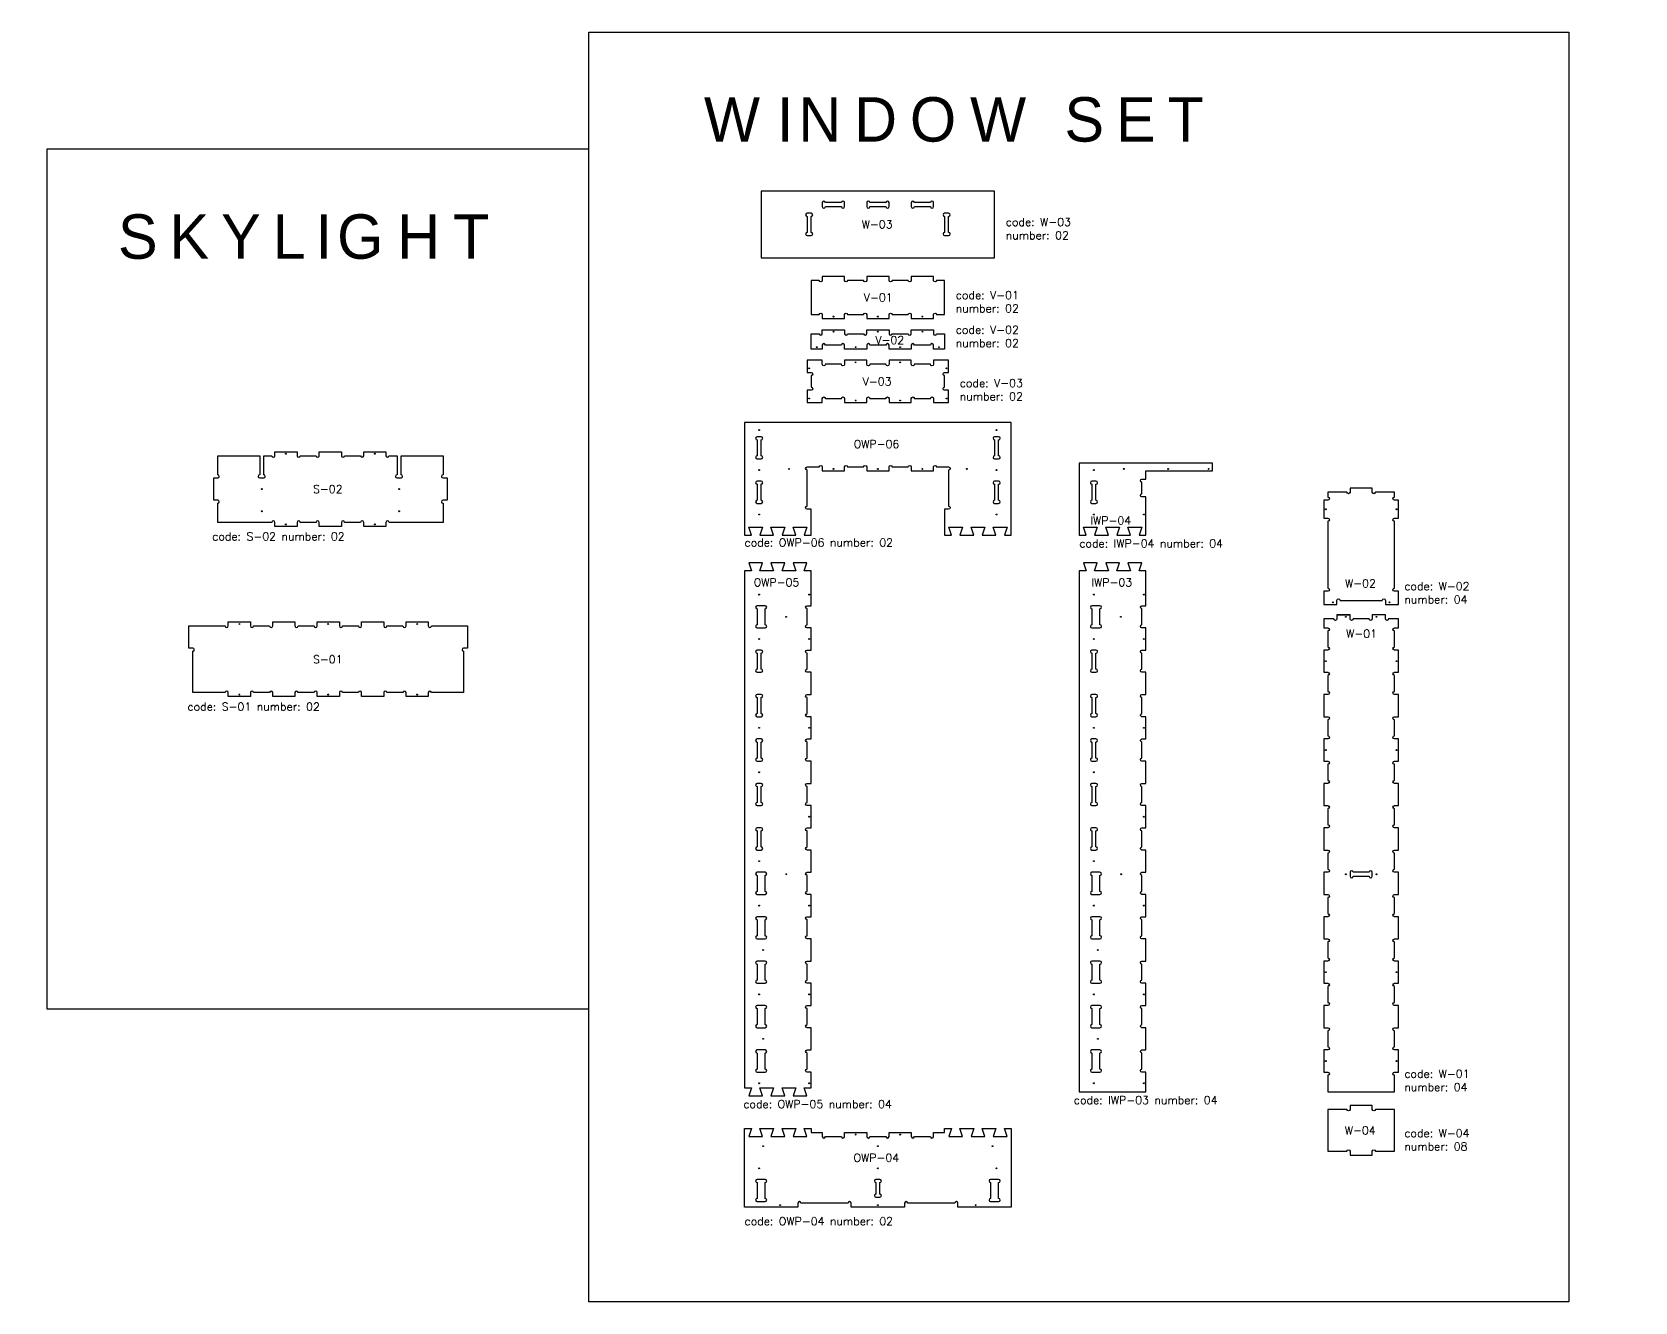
# Model space of a CAD drawing. Header units: millimetres. Extents: x -2063935 to 28085, y -14264 to 11271.
# Drawn here: x 6974 to 14186, y -4945 to 772 of the extents above; entities that cross this region are included whole.
import ezdxf
from ezdxf import colors
from ezdxf.entities.mleader import LeaderData, LeaderLine
from ezdxf.math import Vec2, Vec3

# ---------------------------------------------------------------- set-up
doc = ezdxf.new("R2010")
doc.units = ezdxf.units.MM
for name, color, linetype in [('codes', 1, 'Continuous'), ('collection', 9, 'Continuous'), ('drill holes d4mm x 50mm screws', 3, 'Continuous'), ('holes d12mm for bolts d10mm', 6, 'Continuous'), ('text', 4, 'Continuous')]:
    doc.layers.add(name, color=color, linetype=linetype)
doc.styles.get("Standard").update_dxf_attribs({"font": 'romans.shx'})

msp = doc.modelspace()

# ---------------------------------------------------------------- linework, layer by layer
at = {"color": 2}
msp.add_lwpolyline([(10254.71191, 56.13641), (10254.71191, -243.86359), (11304.71191, -243.86359), (11304.71191, 56.13641)], close=True, dxfattribs=at)
for points in [[(10529.71191, 4.13641), (10529.71191, -13.86359, 1), (10543.71191, -13.86359), (10615.71191, -13.86359, 1), (10629.71191, -13.86359), (10629.71191, 4.13641, 1), (10615.71191, 4.13641), (10543.71191, 4.13641, 1)], [(10729.71191, 4.13641), (10729.71191, -13.86359, 1), (10743.71191, -13.86359), (10815.71191, -13.86359, 1), (10829.71191, -13.86359), (10829.71191, 4.13641, 1), (10815.71191, 4.13641), (10743.71191, 4.13641, 1)], [(10929.71191, 4.13641), (10929.71191, -13.86359, 1), (10943.71191, -13.86359), (11015.71191, -13.86359, 1), (11029.71191, -13.86359), (11029.71191, 4.13641, 1), (11015.71191, 4.13641), (10943.71191, 4.13641, 1)], [(10461.71191, -143.86359), (10479.71191, -143.86359, 1), (10479.71191, -129.86359), (10479.71191, -57.86359, 1), (10479.71191, -43.86359), (10461.71191, -43.86359, 1), (10461.71191, -57.86359), (10461.71191, -129.86359, 1)], [(11079.71191, -143.86359), (11097.71191, -143.86359, 1), (11097.71191, -129.86359), (11097.71191, -57.86359, 1), (11097.71191, -43.86359), (11079.71191, -43.86359, 1), (11079.71191, -57.86359), (11079.71191, -129.86359, 1)], [(11029.7119, -1203.95882), (11029.7119, -1185.95882, -1), (11043.7119, -1185.95882), (11097.7119, -1185.95882, -1), (11097.7119, -1199.95882), (11097.7119, -1361.95882, -1), (11097.7119, -1375.95882), (11079.71191, -1375.95882), (11079.71191, -1492.95882), (11110.71191, -1492.95882), (11098.71191, -1456.95882), (11160.71191, -1456.95882), (11148.71191, -1492.95882), (11210.71191, -1492.95882), (11198.71191, -1456.95882), (11260.71191, -1456.95882), (11248.71191, -1492.95882), (11310.71191, -1492.95882), (11298.71191, -1456.95882), (11360.71191, -1456.95882), (11348.71191, -1492.95882), (11379.71191, -1492.95882), (11379.71191, -985.36143), (10179.71191, -985.36143), (10179.71191, -1492.95882), (10210.71191, -1492.95882), (10198.71191, -1456.95882), (10260.71191, -1456.95882), (10248.71191, -1492.95882), (10310.71191, -1492.95882), (10298.71191, -1456.95882), (10360.71191, -1456.95882), (10348.71191, -1492.95882), (10410.71191, -1492.95882), (10398.71191, -1456.95882), (10460.71191, -1456.95882), (10448.71191, -1492.95882), (10479.71191, -1492.95882), (10479.71191, -1375.95882), (10461.71191, -1375.95882, -1), (10461.71191, -1361.95882), (10461.71191, -1199.95882, -1), (10461.71191, -1185.95882), (10515.71191, -1185.95882, -1), (10529.71191, -1185.95882), (10529.71191, -1203.95882), (10629.71191, -1203.95882), (10629.71191, -1185.95882, -1), (10643.71191, -1185.95882), (10715.71191, -1185.95882, -1), (10729.71191, -1185.95882), (10729.71191, -1203.95882), (10829.71191, -1203.95882), (10829.71191, -1185.95882, -1), (10843.71191, -1185.95882), (10915.71191, -1185.95882, -1), (10929.71191, -1185.95882), (10929.71191, -1203.95882)], [(10236.71191, -1149.95882), (10254.71191, -1149.95882, 1), (10254.71191, -1135.95882), (10254.71191, -1063.95882, 1), (10254.71191, -1049.95882), (10236.71191, -1049.95882, 1), (10236.71191, -1063.95882), (10236.71191, -1135.95882, 1)], [(11304.71191, -1149.95882), (11322.71191, -1149.95882, 1), (11322.71191, -1135.95882), (11322.71191, -1063.95882, 1), (11322.71191, -1049.95882), (11304.71191, -1049.95882, 1), (11304.71191, -1063.95882), (11304.71191, -1135.95882, 1)], [(8566.03948, -1117.5505), (8566.03948, -1135.5505, 1), (8580.03948, -1135.5505), (8616.24974, -1135.5505), (8616.24974, -1221.5505, 1), (8616.24974, -1235.5505), (8634.24974, -1235.5505, 1), (8634.24974, -1221.5505), (8634.24974, -1135.5505), (8823.24974, -1135.5505), (8823.24974, -1221.5505, 1), (8823.24974, -1235.5505), (8841.24974, -1235.5505), (8841.24974, -1335.5505), (8823.24974, -1335.5505, 1), (8823.24974, -1349.5505), (8823.24974, -1435.5505), (8580.24974, -1435.5505, 1), (8566.24974, -1435.5505), (8566.24974, -1453.5505), (8466.24974, -1453.5505), (8466.24974, -1435.5505, 1), (8452.24974, -1435.5505), (8380.24974, -1435.5505, 1), (8366.24974, -1435.5505), (8366.24974, -1453.5505), (8266.24974, -1453.5505), (8266.24974, -1435.5505, 1), (8252.24974, -1435.5505), (8180.24974, -1435.5505, 1), (8166.24974, -1435.5505), (8166.24974, -1453.5505), (8066.24974, -1453.5505), (8066.24974, -1435.5505, 1), (8052.24974, -1435.5505), (7809.24974, -1435.5505), (7809.24974, -1349.5505, 1), (7809.24974, -1335.5505), (7791.24974, -1335.5505), (7791.24974, -1235.5505), (7809.24974, -1235.5505, 1), (7809.24974, -1221.5505), (7809.24974, -1135.5505), (7998.24974, -1135.5505), (7998.24974, -1221.5505, 1), (7998.24974, -1235.5505), (8016.24974, -1235.5505, 1), (8016.24974, -1221.5505), (8016.24974, -1135.5505), (8052.24974, -1135.5505, 1), (8066.24974, -1135.5505), (8066.24974, -1117.5505), (8166.24974, -1117.5505), (8166.24974, -1135.5505, 1), (8180.24974, -1135.5505), (8252.24974, -1135.5505, 1), (8266.24974, -1135.5505), (8266.24974, -1117.5505), (8366.24974, -1117.5505), (8366.24974, -1135.5505, 1), (8380.24974, -1135.5505), (8452.24974, -1135.5505, 1), (8466.24974, -1135.5505), (8466.24974, -1117.5505), (8566.24974, -1117.5505)], [(11985.8832, -1203.95882), (12285.8832, -1203.95882), (12285.8832, -1168.95882), (11685.8832, -1168.95882), (11685.8832, -1492.95882), (11716.8832, -1492.95882), (11704.8832, -1456.95882), (11766.8832, -1456.95882), (11754.8832, -1492.95882), (11816.8832, -1492.95882), (11804.8832, -1456.95882), (11866.8832, -1456.95882), (11854.8832, -1492.95882), (11916.8832, -1492.95882), (11904.8832, -1456.95882), (11966.8832, -1456.95882), (11954.8832, -1492.95882), (11985.8832, -1492.95882), (11985.8832, -1320.95882), (11967.8832, -1320.95882, -1), (11967.8832, -1306.95882), (11967.8832, -1254.95882, -1), (11967.8832, -1240.95882), (11985.8832, -1240.95882)], [(10236.71191, -1349.95882), (10254.71191, -1349.95882, 1), (10254.71191, -1335.95882), (10254.71191, -1263.95882, 1), (10254.71191, -1249.95882), (10236.71191, -1249.95882, 1), (10236.71191, -1263.95882), (10236.71191, -1335.95882, 1)], [(11304.71191, -1349.95882), (11322.71191, -1349.95882, 1), (11322.71191, -1335.95882), (11322.71191, -1263.95882, 1), (11322.71191, -1249.95882), (11304.71191, -1249.95882, 1), (11304.71191, -1263.95882), (11304.71191, -1335.95882, 1)], [(11742.8832, -1349.95882), (11760.8832, -1349.95882, 1), (11760.8832, -1335.95882), (11760.8832, -1263.95882, 1), (11760.8832, -1249.95882), (11742.8832, -1249.95882, 1), (11742.8832, -1263.95882), (11742.8832, -1335.95882, 1)], [(10236.71191, -1910.37969), (10272.71191, -1910.37969, 1), (10272.71191, -1896.37969), (10272.71191, -1824.37969, 1), (10272.71191, -1810.37969), (10236.71191, -1810.37969, 1), (10236.71191, -1824.37969), (10236.71191, -1896.37969, 1)], [(11742.8832, -1910.37969), (11778.8832, -1910.37969, 1), (11778.8832, -1896.37969), (11778.8832, -1824.37969, 1), (11778.8832, -1810.37969), (11742.8832, -1810.37969, 1), (11742.8832, -1824.37969), (11742.8832, -1896.37969, 1)], [(8356.72789, -1883.81904), (8356.72789, -1901.81904, 1), (8370.72789, -1901.81904), (8442.72789, -1901.81904, 1), (8456.72789, -1901.81904), (8456.72789, -1883.81904), (8556.72789, -1883.81904), (8556.72789, -1901.81904, 1), (8570.72789, -1901.81904), (8642.72789, -1901.81904, 1), (8656.72789, -1901.81904), (8656.72789, -1883.81904), (8756.72789, -1883.81904), (8756.72789, -1901.81904, 1), (8770.72789, -1901.81904), (8933.72789, -1901.81904), (8933.72789, -2001.81904), (8915.72789, -2001.81904, 1), (8915.72789, -2015.81904), (8915.72789, -2201.81904), (8770.72789, -2201.81904, 1), (8756.72789, -2201.81904), (8756.72789, -2219.81904), (8656.72789, -2219.81904), (8656.72789, -2201.81904, 1), (8642.72789, -2201.81904), (8570.72789, -2201.81904, 1), (8556.72789, -2201.81904), (8556.72789, -2219.81904), (8456.72789, -2219.81904), (8456.72789, -2201.81904, 1), (8442.72789, -2201.81904), (8370.72789, -2201.81904, 1), (8356.72789, -2201.81904), (8356.72789, -2219.81904), (8256.72789, -2219.81904), (8256.72789, -2201.81904, 1), (8242.72789, -2201.81904), (8170.72789, -2201.81904, 1), (8156.72789, -2201.81904), (8156.72789, -2219.81904), (8056.72789, -2219.81904), (8056.72789, -2201.81904, 1), (8042.72789, -2201.81904), (7970.72789, -2201.81904, 1), (7956.72789, -2201.81904), (7956.72789, -2219.81904), (7856.72789, -2219.81904), (7856.72789, -2201.81904, 1), (7842.72789, -2201.81904), (7697.72789, -2201.81904), (7697.72789, -2015.81904, 1), (7697.72789, -2001.81904), (7679.72789, -2001.81904), (7679.72789, -1901.81904), (7842.72789, -1901.81904, 1), (7856.72789, -1901.81904), (7856.72789, -1883.81904), (7956.72789, -1883.81904), (7956.72789, -1901.81904, 1), (7970.72789, -1901.81904), (8042.72789, -1901.81904, 1), (8056.72789, -1901.81904), (8056.72789, -1883.81904), (8156.72789, -1883.81904), (8156.72789, -1901.81904, 1), (8170.72789, -1901.81904), (8242.72789, -1901.81904, 1), (8256.72789, -1901.81904), (8256.72789, -1883.81904), (8356.72789, -1883.81904)], [(10236.71191, -2110.37969), (10254.71191, -2110.37969, 1), (10254.71191, -2096.37969), (10254.71191, -2024.37969, 1), (10254.71191, -2010.37969), (10236.71191, -2010.37969, 1), (10236.71191, -2024.37969), (10236.71191, -2096.37969, 1)], [(11742.8832, -2110.37969), (11760.8832, -2110.37969, 1), (11760.8832, -2096.37969), (11760.8832, -2024.37969, 1), (11760.8832, -2010.37969), (11742.8832, -2010.37969, 1), (11742.8832, -2024.37969), (11742.8832, -2096.37969, 1)], [(10236.71191, -2310.37969), (10254.71191, -2310.37969, 1), (10254.71191, -2296.37969), (10254.71191, -2224.37969, 1), (10254.71191, -2210.37969), (10236.71191, -2210.37969, 1), (10236.71191, -2224.37969), (10236.71191, -2296.37969, 1)], [(11742.8832, -2310.37969), (11760.8832, -2310.37969, 1), (11760.8832, -2296.37969), (11760.8832, -2224.37969, 1), (11760.8832, -2210.37969), (11742.8832, -2210.37969, 1), (11742.8832, -2224.37969), (11742.8832, -2296.37969, 1)], [(10236.71191, -2510.37969), (10254.71191, -2510.37969, 1), (10254.71191, -2496.37969), (10254.71191, -2424.37969, 1), (10254.71191, -2410.37969), (10236.71191, -2410.37969, 1), (10236.71191, -2424.37969), (10236.71191, -2496.37969, 1)], [(11742.8832, -2510.37969), (11760.8832, -2510.37969, 1), (11760.8832, -2496.37969), (11760.8832, -2424.37969, 1), (11760.8832, -2410.37969), (11742.8832, -2410.37969, 1), (11742.8832, -2424.37969), (11742.8832, -2496.37969, 1)], [(10236.71191, -2710.37969), (10254.71191, -2710.37969, 1), (10254.71191, -2696.37969), (10254.71191, -2624.37969, 1), (10254.71191, -2610.37969), (10236.71191, -2610.37969, 1), (10236.71191, -2624.37969), (10236.71191, -2696.37969, 1)], [(11742.8832, -2710.37969), (11760.8832, -2710.37969, 1), (11760.8832, -2696.37969), (11760.8832, -2624.37969, 1), (11760.8832, -2610.37969), (11742.8832, -2610.37969, 1), (11742.8832, -2624.37969), (11742.8832, -2696.37969, 1)], [(10236.71191, -2910.37969), (10254.71191, -2910.37969, 1), (10254.71191, -2896.37969), (10254.71191, -2824.37969, 1), (10254.71191, -2810.37969), (10236.71191, -2810.37969, 1), (10236.71191, -2824.37969), (10236.71191, -2896.37969, 1)], [(11742.8832, -2910.37969), (11760.8832, -2910.37969, 1), (11760.8832, -2896.37969), (11760.8832, -2824.37969, 1), (11760.8832, -2810.37969), (11742.8832, -2810.37969, 1), (11742.8832, -2824.37969), (11742.8832, -2896.37969, 1)], [(10236.71191, -3110.37969), (10272.71191, -3110.37969, 1), (10272.71191, -3096.37969), (10272.71191, -3024.37969, 1), (10272.71191, -3010.37969), (10236.71191, -3010.37969, 1), (10236.71191, -3024.37969), (10236.71191, -3096.37969, 1)], [(11742.8832, -3110.37969), (11778.8832, -3110.37969, 1), (11778.8832, -3096.37969), (11778.8832, -3024.37969, 1), (11778.8832, -3010.37969), (11742.8832, -3010.37969, 1), (11742.8832, -3024.37969), (11742.8832, -3096.37969, 1)], [(12904.14509, -3010.37969), (12904.14509, -3028.37969, 1), (12918.14509, -3028.37969), (12990.14509, -3028.37969, 1), (13004.14509, -3028.37969), (13004.14509, -3010.37969, 1), (12990.14509, -3010.37969), (12918.14509, -3010.37969, 1)], [(10236.71191, -3310.37969), (10272.71191, -3310.37969, 1), (10272.71191, -3296.37969), (10272.71191, -3224.37969, 1), (10272.71191, -3210.37969), (10236.71191, -3210.37969, 1), (10236.71191, -3224.37969), (10236.71191, -3296.37969, 1)], [(11742.8832, -3310.37969), (11778.8832, -3310.37969, 1), (11778.8832, -3296.37969), (11778.8832, -3224.37969, 1), (11778.8832, -3210.37969), (11742.8832, -3210.37969, 1), (11742.8832, -3224.37969), (11742.8832, -3296.37969, 1)], [(10236.71191, -3510.37969), (10272.71191, -3510.37969, 1), (10272.71191, -3496.37969), (10272.71191, -3424.37969, 1), (10272.71191, -3410.37969), (10236.71191, -3410.37969, 1), (10236.71191, -3424.37969), (10236.71191, -3496.37969, 1)], [(11742.8832, -3510.37969), (11778.8832, -3510.37969, 1), (11778.8832, -3496.37969), (11778.8832, -3424.37969, 1), (11778.8832, -3410.37969), (11742.8832, -3410.37969, 1), (11742.8832, -3424.37969), (11742.8832, -3496.37969, 1)], [(10236.71191, -3710.37969), (10272.71191, -3710.37969, 1), (10272.71191, -3696.37969), (10272.71191, -3624.37969, 1), (10272.71191, -3610.37969), (10236.71191, -3610.37969, 1), (10236.71191, -3624.37969), (10236.71191, -3696.37969, 1)], [(11742.8832, -3710.37969), (11778.8832, -3710.37969, 1), (11778.8832, -3696.37969), (11778.8832, -3624.37969, 1), (11778.8832, -3610.37969), (11742.8832, -3610.37969, 1), (11742.8832, -3624.37969), (11742.8832, -3696.37969, 1)], [(10236.71191, -3910.37969), (10272.71191, -3910.37969, 1), (10272.71191, -3896.37969), (10272.71191, -3824.37969, 1), (10272.71191, -3810.37969), (10236.71191, -3810.37969, 1), (10236.71191, -3824.37969), (10236.71191, -3896.37969, 1)], [(11742.8832, -3910.37969), (11778.8832, -3910.37969, 1), (11778.8832, -3896.37969), (11778.8832, -3824.37969, 1), (11778.8832, -3810.37969), (11742.8832, -3810.37969, 1), (11742.8832, -3824.37969), (11742.8832, -3896.37969, 1)], [(13104.14509, -4077.75738), (13018.14509, -4077.75738, -1), (13004.14509, -4077.75738), (13004.14509, -4059.75738), (12904.14509, -4059.75738), (12904.14509, -4077.75738, -1), (12890.14509, -4077.75738), (12804.14509, -4077.75738), (12804.14509, -4266.75738), (12890.14509, -4266.75738, -1), (12904.14509, -4266.75738), (12904.14509, -4284.75738), (13004.14509, -4284.75738), (13004.14509, -4266.75738, -1), (13018.14509, -4266.75738), (13104.14509, -4266.75738)], [(10236.71191, -4493.29893), (10272.71191, -4493.29893, 1), (10272.71191, -4479.29893), (10272.71191, -4407.29893, 1), (10272.71191, -4393.29893), (10236.71191, -4393.29893, 1), (10236.71191, -4407.29893), (10236.71191, -4479.29893, 1)], [(10770.71191, -4473.29893), (10788.71191, -4473.29893, 1), (10788.71191, -4459.29893), (10788.71191, -4407.29893, 1), (10788.71191, -4393.29893), (10770.71191, -4393.29893, 1), (10770.71191, -4407.29893), (10770.71191, -4459.29893, 1)], [(11286.71191, -4493.29893), (11322.71191, -4493.29893, 1), (11322.71191, -4479.29893), (11322.71191, -4407.29893, 1), (11322.71191, -4393.29893), (11286.71191, -4393.29893, 1), (11286.71191, -4407.29893), (11286.71191, -4479.29893, 1)]]:
    msp.add_lwpolyline(points, format="xyb", close=True, dxfattribs=at)
for points in [[(10829.7119, -517.88921), (10829.7119, -499.88921, -1), (10843.7119, -499.88921), (10915.7119, -499.8892, -1), (10929.7119, -499.8892), (10929.7119, -517.8892), (11029.7119, -517.88921), (11029.7119, -499.88921, -1), (11043.7119, -499.88921), (11079.7119, -499.88921), (11079.7119, -345.93007), (11043.7119, -345.93007, -1), (11029.7119, -345.93007), (11029.7119, -327.93007), (10929.7119, -327.93006), (10929.7119, -345.93006, -1), (10915.7119, -345.93006), (10843.7119, -345.93006, -1), (10829.7119, -345.93006), (10829.7119, -327.93006), (10729.7119, -327.93007), (10729.7119, -345.93007, -1), (10715.7119, -345.93007), (10643.7119, -345.93007, -1), (10629.7119, -345.93007), (10629.7119, -327.93007), (10529.7119, -327.93007), (10529.7119, -345.93007, -1), (10515.7119, -345.93007), (10479.7119, -345.93007), (10479.7119, -499.88921), (10515.71191, -499.88921, -1), (10529.71191, -499.88921), (10529.71191, -517.88921), (10629.7119, -517.88921), (10629.7119, -499.88921, -1), (10643.7119, -499.88921), (10715.7119, -499.88921, -1), (10729.7119, -499.88921), (10729.7119, -517.88921), (10829.7119, -517.88921)], [(10529.71191, -655.88921), (10479.71191, -655.88921), (10479.71191, -585.88921), (10515.71191, -585.88921, 1), (10529.71191, -585.88921), (10529.71191, -567.88921), (10629.71191, -567.88921), (10629.71191, -585.88921, 1), (10643.71191, -585.88921), (10715.7119, -585.88921, 1), (10729.7119, -585.88921), (10729.7119, -567.88921), (10829.71191, -567.88921), (10829.71191, -585.88921, 1), (10843.71191, -585.88921), (10915.7119, -585.88921, 1), (10929.7119, -585.88921), (10929.7119, -567.88921), (11029.7119, -567.88921), (11029.7119, -585.88921, 1), (11043.7119, -585.88921), (11079.71191, -585.88921), (11079.71191, -655.88921), (11029.71191, -655.88921), (11029.71191, -637.88921, 1), (11015.71191, -637.88921), (10943.71191, -637.88921, 1), (10929.71191, -637.88921), (10929.71191, -655.88921), (10829.71191, -655.88921), (10829.71191, -637.88921, 1), (10815.71191, -637.88921), (10743.71191, -637.88921, 1), (10729.71191, -637.88921), (10729.71191, -655.88921), (10629.71191, -655.88921), (10629.71191, -637.88921, 1), (10615.71191, -637.88921), (10543.71191, -637.88921, 1), (10529.71191, -637.88921), (10529.71191, -655.88921)], [(10629.71191, -705.88921), (10629.71191, -723.88921, -1), (10615.71191, -723.88921), (10543.71191, -723.88921, -1), (10529.71191, -723.88921), (10529.71191, -705.88921), (10461.71191, -705.88921), (10461.71191, -760.88921), (10479.71191, -760.88921, -1), (10479.71191, -774.88921), (10479.71191, -826.88921, -1), (10479.71191, -840.88921), (10461.71191, -840.88921), (10461.71191, -895.88921), (10529.71191, -895.88921), (10529.71191, -877.88921, -1), (10543.71191, -877.88921), (10615.71191, -877.88921, -1), (10629.71191, -877.88921), (10629.71191, -895.88921), (10729.71191, -895.88921), (10729.71191, -877.88921, -1), (10743.71191, -877.88921), (10815.71191, -877.88921, -1), (10829.71191, -877.88921), (10829.71191, -895.88921), (10929.71191, -895.88921), (10929.71191, -877.88921, -1), (10943.71191, -877.88921), (11015.71191, -877.88921, -1), (11029.71191, -877.88921), (11029.71191, -895.88921), (11097.7119, -895.88921), (11097.7119, -840.88921), (11079.7119, -840.88921, -1), (11079.7119, -826.88921), (11079.7119, -774.88921, -1), (11079.7119, -760.88921), (11097.7119, -760.88921), (11097.7119, -705.88921), (11029.71191, -705.88921), (11029.71191, -723.88921, -1), (11015.71191, -723.88921), (10943.71191, -723.88921, -1), (10929.71191, -723.88921), (10929.71191, -705.88921), (10829.71191, -705.88921), (10829.71191, -723.88921, -1), (10815.71191, -723.88921), (10743.71191, -723.88921, -1), (10729.71191, -723.88921), (10729.71191, -705.88921), (10629.71191, -705.88921)], [(12786.14509, -1416.37969), (12804.14509, -1416.37969, -1), (12804.14509, -1430.37969), (12804.14509, -1731.37969, -1), (12804.14509, -1745.37969), (12786.14509, -1745.37969), (12786.14509, -1804.37969), (12845.14509, -1804.37969), (12845.14509, -1786.37969, -1), (12859.14509, -1786.37969), (13049.14509, -1786.37969, -1), (13063.14509, -1786.37969), (13063.14509, -1804.37969), (13122.14509, -1804.37969), (13122.14509, -1745.37969), (13104.14509, -1745.37969, -1), (13104.14509, -1731.37969), (13104.14509, -1430.37969, -1), (13104.14509, -1416.37969), (13122.14509, -1416.37969), (13122.14509, -1335.37969), (13104.14509, -1335.37969, -1), (13104.14509, -1321.37969), (13104.14509, -1299.37969), (13018.14509, -1299.37969, -1), (13004.14509, -1299.37969), (13004.14509, -1281.37969), (12904.14509, -1281.37969), (12904.14509, -1299.37969, -1), (12890.14509, -1299.37969), (12804.14509, -1299.37969), (12804.14509, -1321.37969, -1), (12804.14509, -1335.37969), (12786.14509, -1335.37969), (12786.14509, -1416.37969)], [(13122.14509, -1335.37969), (13104.14509, -1335.37969, -1), (13104.14509, -1321.37969), (13104.14509, -1299.37969)], [(10479.71191, -1910.37969), (10461.71191, -1910.37969, -1), (10461.71191, -1896.37969), (10461.71191, -1824.37969, -1), (10461.71191, -1810.37969), (10479.71191, -1810.37969), (10479.71191, -1653.37969), (10448.71191, -1653.37969), (10460.71191, -1617.37969), (10398.71191, -1617.37969), (10410.71191, -1653.37969), (10348.71191, -1653.37969), (10360.71191, -1617.37969), (10298.71191, -1617.37969), (10310.71191, -1653.37969), (10248.71191, -1653.37969), (10260.71191, -1617.37969), (10198.71191, -1617.37969), (10210.71191, -1653.37969), (10179.71191, -1653.37969), (10179.71191, -3981.37969), (10210.71191, -3981.37969), (10198.71191, -4017.37969), (10260.71191, -4017.37969), (10248.71191, -3981.37969), (10310.71191, -3981.37969), (10298.71191, -4017.37969), (10360.71191, -4017.37969), (10348.71191, -3981.37969), (10410.71191, -3981.37969), (10398.71191, -4017.37969), (10460.71191, -4017.37969), (10448.71191, -3981.37969), (10479.71191, -3981.37969), (10479.71191, -3910.37969), (10461.71191, -3910.37969, -1), (10461.71191, -3896.37969), (10461.71191, -3824.37969, -1), (10461.71191, -3810.37969), (10479.71191, -3810.37969), (10479.71191, -3710.37969), (10461.71191, -3710.37969, -1), (10461.71191, -3696.37969), (10461.71191, -3624.37969, -1), (10461.71191, -3610.37969), (10479.71191, -3610.37969), (10479.71191, -3510.37969), (10461.71191, -3510.37969, -1), (10461.71191, -3496.37969), (10461.71191, -3424.37969, -1), (10461.71191, -3410.37969), (10479.71191, -3410.37969), (10479.71191, -3310.37969), (10461.71191, -3310.37969, -1), (10461.71191, -3296.37969), (10461.71191, -3224.37969, -1), (10461.71191, -3210.37969), (10479.71191, -3210.37969), (10479.71191, -3110.37969), (10461.71191, -3110.37969, -1), (10461.71191, -3096.37969), (10461.71191, -3024.37969, -1), (10461.71191, -3010.37969), (10479.71191, -3010.37969), (10479.71191, -2910.37969), (10461.71191, -2910.37969, -1), (10461.71191, -2896.37969), (10461.71191, -2824.37969, -1), (10461.71191, -2810.37969), (10479.71191, -2810.37969), (10479.71191, -2710.37969), (10461.71191, -2710.37969, -1), (10461.71191, -2696.37969), (10461.71191, -2624.37969, -1), (10461.71191, -2610.37969), (10479.71191, -2610.37969), (10479.71191, -2510.37969), (10461.71191, -2510.37969, -1), (10461.71191, -2496.37969), (10461.71191, -2424.37969, -1), (10461.71191, -2410.37969), (10479.71191, -2410.37969), (10479.71191, -2310.37969), (10461.71191, -2310.37969, -1), (10461.71191, -2296.37969), (10461.71191, -2224.37969, -1), (10461.71191, -2210.37969), (10479.71191, -2210.37969), (10479.71191, -2110.37969), (10461.71191, -2110.37969, -1), (10461.71191, -2096.37969), (10461.71191, -2024.37969, -1), (10461.71191, -2010.37969), (10479.71191, -2010.37969), (10479.71191, -1910.37969)], [(11985.8832, -1910.37969), (11967.8832, -1910.37969, -1), (11967.8832, -1896.37969), (11967.8832, -1824.37969, -1), (11967.8832, -1810.37969), (11985.8832, -1810.37969), (11985.8832, -1653.37969), (11954.8832, -1653.37969), (11966.8832, -1617.37969), (11904.8832, -1617.37969), (11916.8832, -1653.37969), (11854.8832, -1653.37969), (11866.8832, -1617.37969), (11804.8832, -1617.37969), (11816.8832, -1653.37969), (11754.8832, -1653.37969), (11766.8832, -1617.37969), (11704.8832, -1617.37969), (11716.8832, -1653.37969), (11685.8832, -1653.37969), (11685.8832, -3999.37969), (11985.8832, -3999.37969), (11985.8832, -3910.37969), (11967.8832, -3910.37969, -1), (11967.8832, -3896.37969), (11967.8832, -3824.37969, -1), (11967.8832, -3810.37969), (11985.8832, -3810.37969), (11985.8832, -3710.37969), (11967.8832, -3710.37969, -1), (11967.8832, -3696.37969), (11967.8832, -3624.37969, -1), (11967.8832, -3610.37969), (11985.8832, -3610.37969), (11985.8832, -3510.37969), (11967.8832, -3510.37969, -1), (11967.8832, -3496.37969), (11967.8832, -3424.37969, -1), (11967.8832, -3410.37969), (11985.8832, -3410.37969), (11985.8832, -3310.37969), (11967.8832, -3310.37969, -1), (11967.8832, -3296.37969), (11967.8832, -3224.37969, -1), (11967.8832, -3210.37969), (11985.8832, -3210.37969), (11985.8832, -3110.37969), (11967.8832, -3110.37969, -1), (11967.8832, -3096.37969), (11967.8832, -3024.37969, -1), (11967.8832, -3010.37969), (11985.8832, -3010.37969), (11985.8832, -2910.37969), (11967.8832, -2910.37969, -1), (11967.8832, -2896.37969), (11967.8832, -2824.37969, -1), (11967.8832, -2810.37969), (11985.8832, -2810.37969), (11985.8832, -2710.37969), (11967.8832, -2710.37969, -1), (11967.8832, -2696.37969), (11967.8832, -2624.37969, -1), (11967.8832, -2610.37969), (11985.8832, -2610.37969), (11985.8832, -2510.37969), (11967.8832, -2510.37969, -1), (11967.8832, -2496.37969), (11967.8832, -2424.37969, -1), (11967.8832, -2410.37969), (11985.8832, -2410.37969), (11985.8832, -2310.37969), (11967.8832, -2310.37969, -1), (11967.8832, -2296.37969), (11967.8832, -2224.37969, -1), (11967.8832, -2210.37969), (11985.8832, -2210.37969), (11985.8832, -2110.37969), (11967.8832, -2110.37969, -1), (11967.8832, -2096.37969), (11967.8832, -2024.37969, -1), (11967.8832, -2010.37969), (11985.8832, -2010.37969), (11985.8832, -1910.37969)], [(12845.14509, -1851.37969), (12845.14509, -1869.37969, -1), (12831.14509, -1869.37969), (12786.14509, -1869.37969), (12786.14509, -1910.37969), (12804.14509, -1910.37969, -1), (12804.14509, -1924.37969), (12804.14509, -1996.37969, -1), (12804.14509, -2010.37969), (12786.14509, -2010.37969), (12786.14509, -2110.37969), (12804.14509, -2110.37969, -1), (12804.14509, -2124.37969), (12804.14509, -2196.37969, -1), (12804.14509, -2210.37969), (12786.14509, -2210.37969), (12786.14509, -2310.37969), (12804.14509, -2310.37969, -1), (12804.14509, -2324.37969), (12804.14509, -2396.37969, -1), (12804.14509, -2410.37969), (12786.14509, -2410.37969), (12786.14509, -2510.37969), (12804.14509, -2510.37969, -1), (12804.14509, -2524.37969), (12804.14509, -2596.37969, -1), (12804.14509, -2610.37969), (12786.14509, -2610.37969), (12786.14509, -2710.37969), (12804.14509, -2710.37969, -1), (12804.14509, -2724.37969), (12804.14509, -2796.37969, -1), (12804.14509, -2810.37969), (12786.14509, -2810.37969), (12786.14509, -2910.37969), (12804.14509, -2910.37969, -1), (12804.14509, -2924.37969), (12804.14509, -2996.37969, -1), (12804.14509, -3010.37969), (12786.14509, -3010.37969), (12786.14509, -3110.37969), (12804.14509, -3110.37969, -1), (12804.14509, -3124.37969), (12804.14509, -3196.37969, -1), (12804.14509, -3210.37969), (12786.14509, -3210.37969), (12786.14509, -3310.37969), (12804.14509, -3310.37969, -1), (12804.14509, -3324.37969), (12804.14509, -3396.37969, -1), (12804.14509, -3410.37969), (12786.14509, -3410.37969), (12786.14509, -3510.37969), (12804.14509, -3510.37969, -1), (12804.14509, -3524.37969), (12804.14509, -3596.37969, -1), (12804.14509, -3610.37969), (12786.14509, -3610.37969), (12786.14509, -3710.37969), (12804.14509, -3710.37969, -1), (12804.14509, -3724.37969), (12804.14509, -3796.37969, -1), (12804.14509, -3810.37969), (12786.14509, -3810.37969), (12786.14509, -3910.37969), (12804.14509, -3910.37969, -1), (12804.14509, -3924.37969), (12804.14509, -3999.37969), (13104.14509, -3999.37969), (13104.14509, -3924.37969, -1), (13104.14509, -3910.37969), (13122.14509, -3910.37969), (13122.14509, -3810.37969), (13104.14509, -3810.37969, -1), (13104.14509, -3796.37969), (13104.14509, -3724.37969, -1), (13104.14509, -3710.37969), (13122.14509, -3710.37969), (13122.14509, -3610.37969), (13104.14509, -3610.37969, -1), (13104.14509, -3596.37969), (13104.14509, -3524.37969, -1), (13104.14509, -3510.37969), (13122.14509, -3510.37969), (13122.14509, -3410.37969), (13104.14509, -3410.37969, -1), (13104.14509, -3396.37969), (13104.14509, -3324.37969, -1), (13104.14509, -3310.37969), (13122.14509, -3310.37969), (13122.14509, -3210.37969), (13104.14509, -3210.37969, -1), (13104.14509, -3196.37969), (13104.14509, -3124.37969, -1), (13104.14509, -3110.37969), (13122.14509, -3110.37969), (13122.14509, -3010.37969), (13104.14509, -3010.37969, -1), (13104.14509, -2996.37969), (13104.14509, -2924.37969, -1), (13104.14509, -2910.37969), (13122.14509, -2910.37969), (13122.14509, -2810.37969), (13104.14509, -2810.37969, -1), (13104.14509, -2796.37969), (13104.14509, -2724.37969, -1), (13104.14509, -2710.37969), (13122.14509, -2710.37969), (13122.14509, -2610.37969), (13104.14509, -2610.37969, -1), (13104.14509, -2596.37969), (13104.14509, -2524.37969, -1), (13104.14509, -2510.37969), (13122.14509, -2510.37969), (13122.14509, -2410.37969), (13104.14509, -2410.37969, -1), (13104.14509, -2396.37969), (13104.14509, -2324.37969, -1), (13104.14509, -2310.37969), (13122.14509, -2310.37969), (13122.14509, -2210.37969), (13104.14509, -2210.37969, -1), (13104.14509, -2196.37969), (13104.14509, -2124.37969, -1), (13104.14509, -2110.37969), (13122.14509, -2110.37969), (13122.14509, -2010.37969), (13104.14509, -2010.37969, -1), (13104.14509, -1996.37969), (13104.14509, -1924.37969, -1), (13104.14509, -1910.37969), (13122.14509, -1910.37969), (13122.14509, -1869.37969), (13077.14509, -1869.37969, -1), (13063.14509, -1869.37969), (13063.14509, -1851.37969), (13004.14509, -1851.37969), (13004.14509, -1869.37969, -1), (12990.14509, -1869.37969), (12918.14509, -1869.37969, -1), (12904.14509, -1869.37969), (12904.14509, -1851.37969), (12845.14509, -1851.37969), (12904.14509, -1851.37969)], [(10529.71191, -4182.29893), (10529.71191, -4200.29893, 1), (10543.71191, -4200.29893), (10615.71191, -4200.29893, 1), (10629.71191, -4200.29893), (10629.71191, -4182.29893), (10729.71191, -4182.29893), (10729.71191, -4200.29893, 1), (10743.71191, -4200.29893), (10815.71191, -4200.29893, 1), (10829.71191, -4200.29893), (10829.71191, -4182.29893), (10929.71191, -4182.29893), (10929.71191, -4200.29893, 1), (10943.71191, -4200.29893), (11015.71191, -4200.29893, 1), (11029.71191, -4200.29893), (11029.71191, -4182.29893), (11079.71191, -4182.29893), (11079.71191, -4164.29893), (11110.71191, -4164.29893), (11098.71191, -4200.29893), (11160.71191, -4200.29893), (11148.71191, -4164.29893), (11210.71191, -4164.29893), (11198.71191, -4200.29893), (11260.71191, -4200.29893), (11248.71191, -4164.29893), (11310.71191, -4164.29893), (11298.71191, -4200.29893), (11360.71191, -4200.29893), (11348.71191, -4164.29893), (11379.71191, -4164.29893), (11379.71191, -4518.29893), (11139.71191, -4518.29893), (11139.71191, -4500.29893, 1), (11125.71191, -4500.29893), (10913.71191, -4500.29893, 1), (10899.71191, -4500.29893), (10899.71191, -4518.29893), (10659.71191, -4518.29893), (10659.71191, -4500.29893, 1), (10645.71191, -4500.29893), (10433.71191, -4500.29893, 1), (10419.71191, -4500.29893), (10419.71191, -4518.29893), (10179.71191, -4518.29893), (10179.71191, -4164.29893), (10210.71191, -4164.29893), (10198.71191, -4200.29893), (10260.71191, -4200.29893), (10248.71191, -4164.29893), (10310.71191, -4164.29893), (10298.71191, -4200.29893), (10360.71191, -4200.29893), (10348.71191, -4164.29893), (10410.71191, -4164.29893), (10398.71191, -4200.29893), (10460.71191, -4200.29893), (10448.71191, -4164.29893), (10479.71191, -4164.29893), (10479.71191, -4182.29893), (10529.71191, -4182.29893)]]:
    msp.add_lwpolyline(points, format="xyb", dxfattribs=at)
at = {"layer": 'collection'}
for points in [[(9478.67964, 771.96103), (13888.05165, 771.96103), (13888.05165, -4944.85808), (9478.67964, -4944.85808)], [(9478.67964, 244.59902), (7040.21938, 244.59902), (7040.21938, -3625.33549), (9478.67964, -3625.33549)]]:
    msp.add_lwpolyline(points, close=True, dxfattribs=at)
at = {"layer": 'drill holes d4mm x 50mm screws'}
for centre in [(10579.7119, -508.88921), (10579.71191, -576.88921), (10779.7119, -508.88921), (10779.71191, -576.88921), (10979.7119, -508.88921), (10979.7119, -576.88921), (10504.71191, -646.88921), (10679.71191, -646.88921), (10879.71191, -646.88921), (11054.71191, -646.88921), (10679.71191, -714.88921), (10879.71191, -714.88921), (10470.71191, -741.88921), (11088.7119, -741.88921), (10470.71191, -877.88921), (10679.71191, -886.88921), (10879.71191, -886.88921), (11088.7119, -877.88921), (10245.71191, -1019.95882), (11313.71191, -1019.95882), (8116.24974, -1126.5505), (8516.24974, -1126.5505), (10245.71191, -1199.95882), (10379.71191, -1194.95882), (10579.71191, -1194.95882), (10779.71191, -1194.95882), (10979.71191, -1194.95882), (11179.71191, -1194.95882), (11313.71191, -1199.95882), (11751.8832, -1199.95882), (11885.8832, -1194.95882), (12085.8832, -1194.95882), (12267.8832, -1194.95882), (8007.24974, -1285.5505), (8625.24974, -1285.5505), (8007.24974, -1385.5505), (8625.24974, -1385.5505), (10245.71191, -1399.95882), (11313.71191, -1399.95882), (11751.8832, -1399.95882), (11976.8832, -1399.95882), (12795.14509, -1376.37969), (13113.14509, -1376.37969), (8116.24974, -1444.5505), (8516.24974, -1444.5505), (10245.71191, -1760.37969), (10245.71191, -1760.37969), (10470.71191, -1760.37969), (11751.8832, -1760.37969), (11751.8832, -1760.37969), (11976.8832, -1760.37969), (12826.14509, -1795.37969), (13082.14509, -1795.37969), (10366.71191, -1860.37969), (11872.8832, -1860.37969), (12885.14509, -1860.37969), (13023.14509, -1860.37969), (7906.72789, -1892.81904), (8306.72789, -1892.81904), (8706.51764, -1892.81904), (10245.71191, -1960.37969), (10470.71191, -1960.37969), (11751.8832, -1960.37969), (11976.8832, -1960.37969), (12795.14509, -2060.37969), (13113.14509, -2060.37969), (7906.72789, -2210.81904), (8306.72789, -2210.81904), (8706.51764, -2210.81904), (10245.71191, -2360.37969), (10470.71191, -2360.37969), (11751.8832, -2360.37969), (11976.8832, -2360.37969), (12795.14509, -2460.37969), (13113.14509, -2460.37969), (10245.71191, -2560.37969), (11751.8832, -2560.37969), (10470.71191, -2760.37969), (11976.8832, -2760.37969), (10245.71191, -2960.37969), (10245.71191, -2960.37969), (10367.71191, -3019.37969), (11751.8832, -2960.37969), (11751.8832, -2960.37969), (11873.8832, -3019.37969), (12885.14509, -3019.37969), (13023.14509, -3019.37969), (10245.71191, -3160.37969), (10470.71191, -3160.37969), (11751.8832, -3160.37969), (11976.8832, -3160.37969), (10263.71191, -3360.37969), (11769.8832, -3360.37969), (12795.14509, -3460.37969), (13113.14509, -3460.37969), (10245.71191, -3560.37969), (10470.71191, -3560.37969), (11751.8832, -3560.37969), (11976.8832, -3560.37969), (10263.71191, -3760.37969), (11769.8832, -3760.37969), (12795.14509, -3860.37969), (13113.14509, -3860.37969), (10245.71191, -3960.37969), (10470.71191, -3960.37969), (11751.8832, -3960.37969), (11976.8832, -3960.37969), (10263.71191, -4243.29893), (10679.71191, -4191.29893), (10779.71191, -4243.29893), (10879.71191, -4191.29893), (11295.71191, -4243.29893), (10245.71191, -4343.29893), (10779.71191, -4343.29893), (11313.71191, -4343.29893), (10339.71191, -4509.29893), (10779.71191, -4509.29893), (11219.71191, -4509.29893)]:
    msp.add_circle(centre, 2, dxfattribs=at)

# ---------------------------------------------------------------- texts
at = {"layer": 'codes'}
msp.add_text('S-01', height=36, dxfattribs=at).set_placement((8238.15647, -2069.81904))
at = {"layer": 'codes', "char_height": 36, "attachment_point": 4}
for s, insert in [('\\pi96.143;W-03', (10610.71191, -93.86359)), ('\\pi105.57;V-01', (10610.7119, -422.90963)), ('\\pi100.43;V-02', (10667.82519, -614.80014)), ('\\pi100.43;V-03', (10610.71191, -800.88921)), ('\\pi60.143;OWP-06', (10610.71191, -1082.98897)), ('\\pi100.43;S-02', (8137.72789, -1285.5505)), ('\\pi72.143;IWP-04', (11663.29068, -1427.00683)), ('\\pi60.143;OWP-05', (10160.71191, -1705.51404)), ('\\pi73;IWP-03', (11666.8832, -1705.51404)), ('\\pi96.143;W-02', (12785.14509, -1710.22945)), ('\\pi101.29;W-01', (12785.14509, -1936.36666)), ('\\pi95.286;W-04', (12785.14509, -4172.25738)), ('\\pi59.286;OWP-04', (10610.71191, -4295.64424))]:
    msp.add_mtext_dynamic_manual_height_columns(s, width=338, gutter_width=1, heights=[36], dxfattribs=dict(at, insert=insert))
at = {"layer": 'collection', "char_height": 200, "attachment_point": 1}
for s, width, insert in [('{\\fFranklin Gothic Medium|b0|i0|c0|p34;\\T1.3;WINDOW SET}', 2505.1089766, (9996.96796, 478.69839)), ('\\pi189.28;{\\fFranklin Gothic Medium|b0|i0|c0|p34;\\T1.3;SKYLIGHT}', 1964.1991868, (7171.52982, -48.66362))]:
    msp.add_mtext_dynamic_manual_height_columns(s, width=width, gutter_width=1, heights=[0], dxfattribs=dict(at, insert=insert))
at = {"layer": 'text', "char_height": 36, "attachment_point": 1}
for s, width, heights, insert in [('code: W-03\\Pnumber: 02', 616.9487857, [189.0153], (11355.09971, -65.32597)), ('code: V-01\\Pnumber: 02', 640.6032934, [151.59079], (11130.09971, -394.37202)), ('code: V-02\\Pnumber: 02', 640.6032934, [151.59079], (11130.09971, -550.37202)), ('code: V-03\\Pnumber: 02', 640.6032934, [151.59079], (11148.09971, -790.37202)), ('code: S-02 number: 02', 1031.0942793, [0], (7784.74974, -1480.69335)), ('code: OWP-06 number: 02', 1208.136041, [0], (10179.71191, -1508.10978)), ('code: IWP-04 number: 04', 880.4345313, [0], (11685.8832, -1511.97525)), ('code: W-02\\Pnumber: 04', 482.9635142, [204.72763], (13148.27953, -1704.61915)), ('code: S-01 number: 02', 1239.8130331, [0], (7673.22789, -2246.96189)), ('code: W-01\\Pnumber: 04', 482.9635142, [204.72763], (13148.27953, -3899.61915)), ('code: OWP-05 number: 04', 785.5543471, [0], (10174.21191, -4036.12253)), ('code: IWP-03 number: 04', 1221.2213855, [0], (11661.3832, -4018.12253)), ('code: W-04\\Pnumber: 08', 482.9635142, [204.72763], (13148.27953, -4166.99683)), ('code: OWP-04 number: 02', 1206.5440203, [0], (10179.71191, -4563.44178))]:
    msp.add_mtext_dynamic_manual_height_columns(s, width=width, gutter_width=1, heights=heights, dxfattribs=dict(at, insert=insert))

# ---------------------------------------------------------------- leaders
at = {"layer": 'holes d12mm for bolts d10mm'}
ml = msp.add_multileader_mtext('Standard', dxfattribs=at)
ml.set_content('holes for bolts, connecting chassis to steel beam foundation', color=256)
ml.set_leader_properties()
ml.build(insert=Vec2(0, 0))
ml.multileader.update_dxf_attribs({"text_right_attachment_type": 6, "dogleg_length": 0.36, "arrow_head_size": 18, "scale": 100})
ctx = ml.context
ctx.base_point, ctx.scale, ctx.char_height, ctx.arrow_head_size, ctx.landing_gap_size, ctx.plane_origin = Vec3(-9427.50898, -3919.33154), 100, 18, 18, 9, Vec3(-9708.21335, -4136.32595)
ctx.right_attachment = 6
notes = []
notes.append((ctx, [(0, (1, 1, 0), (-9463.50898, -3919.33154), (1, 0), 36, [(0, [(-9708.21335, -4136.32595)], 0, [])])]))
ctx.mtext.insert, ctx.mtext.width, ctx.mtext.flow_direction = Vec3(-9418.50898, -3910.33154), 375.0302075, 5
for ctx, leaders in notes:
    for number, flags, end, landing, length, lines in leaders:
        leader = LeaderData()
        leader.index, (leader.has_last_leader_line, leader.has_dogleg_vector, leader.attachment_direction) = number, flags
        leader.last_leader_point, leader.dogleg_vector, leader.dogleg_length = Vec3(end), Vec3(landing), length
        for number, points, colour, breaks in lines:
            line = LeaderLine()
            line.index, line.vertices, line.color, line.breaks = number, Vec3.list(points), colors.encode_raw_color(colour), breaks
            leader.lines.append(line)
        ctx.leaders.append(leader)

doc.saveas('drawing.dxf')
